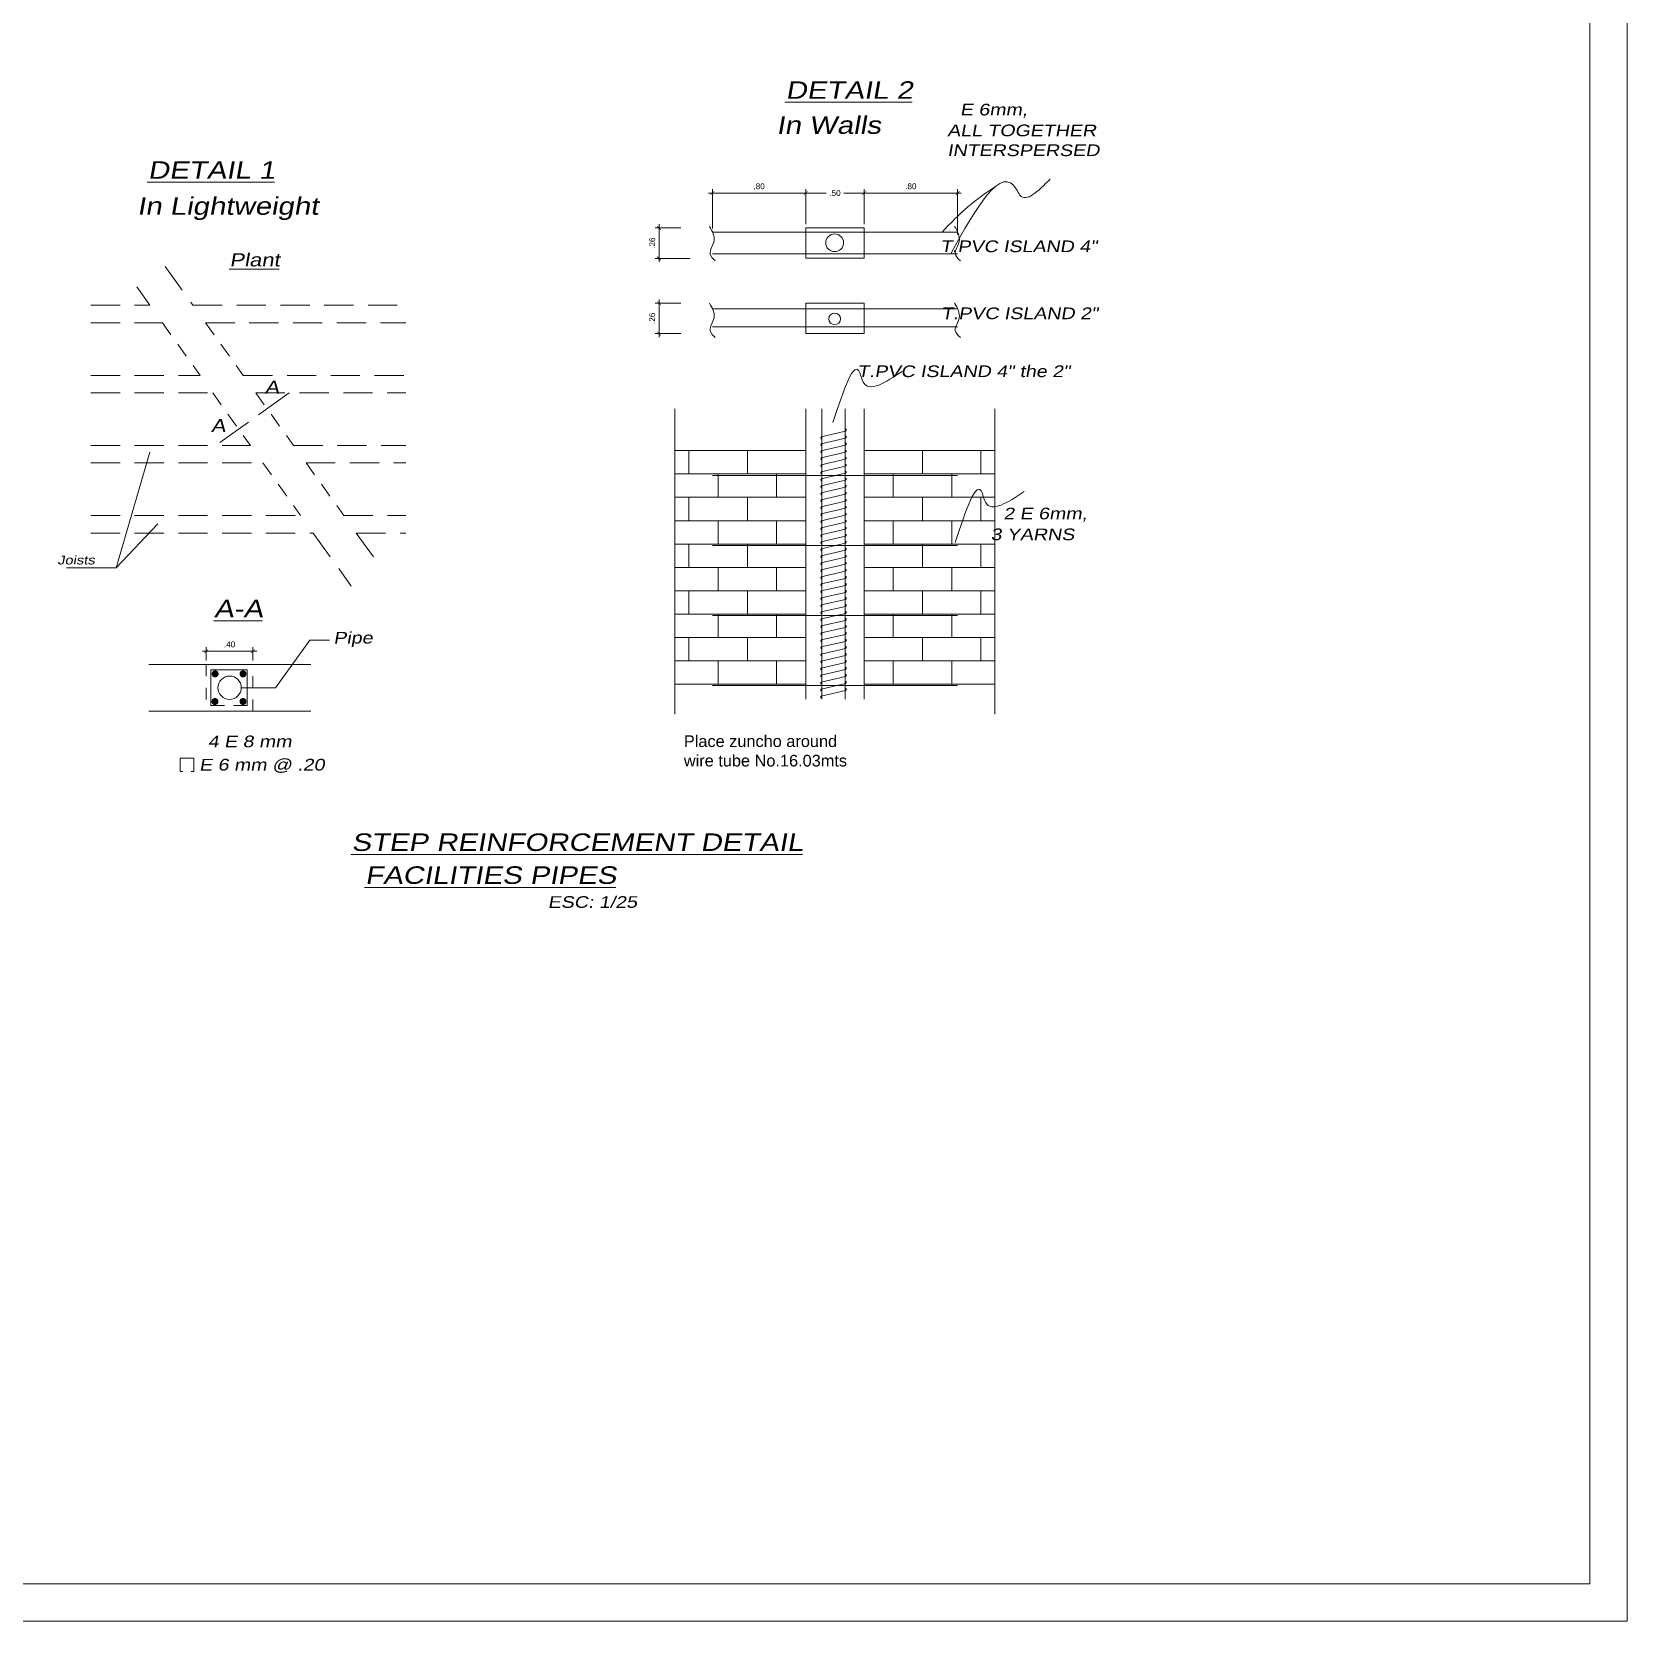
# Model space of a CAD drawing. Header units: millimetres. Extents: x -59 to 123, y 54 to 155.
# Drawn here: x 109.42 to 123.08, y 94.92 to 108.53 of the extents above; entities that cross this region are included whole.
import ezdxf
from ezdxf.enums import TextEntityAlignment as Align

# ---------------------------------------------------------------- set-up
doc = ezdxf.new("R2010")
doc.units = ezdxf.units.MM
doc.linetypes.add('CONTINUA', pattern=[0])
doc.linetypes.add('DASHED2', pattern=[0.375, 0.25, -0.125])
doc.layers.get('0').update_dxf_attribs({"lineweight": 9})
doc.layers.get('Defpoints').update_dxf_attribs({"lineweight": 0})
for name, color, linetype, lineweight in [('ACERO', 150, 'CONTINUA', 40), ('COTAS', 8, 'Continuous', 5), ('DET-CORTE', 86, 'Continuous', 50), ('PLUMA 1', 1, 'Continuous', 9), ('PLUMA 2 NUEVA', 7, 'Continuous', 25), ('TEXTURA -01', 252, 'Continuous', 9), ('VIGAS', 2, 'Continuous', 25)]:
    doc.layers.add(name, color=color, linetype=linetype, lineweight=lineweight)
doc.layers.add('TEXTO', color=2, linetype='Continuous')
doc.styles.add('ARIAL', font='arial.ttf')
doc.dimstyles.new('C Planta 2mm', dxfattribs={"dimscale": 0, "dimtxt": 2, "dimasz": 1.3, "dimexe": 1.3, "dimexo": 1.3, "dimgap": 1.3, "dimtad": 1, "dimzin": 4, "dimdsep": 46, "dimtxsty": 'ARIAL', "dimblk": 'ARCHTICK', "dimcen": 0.09, "dimdle": 1.3, "dimclrd": 256, "dimclre": 256, "dimclrt": 256, "dimaunit": 1, "dimadec": 3, "dimazin": 0, "dimtfac": 1, "dimtix": 1, "dimtmove": 2, "dimatfit": 3, "dimldrblk": 'NONE', "dimfxl": 0.18, "dimtolj": 1, "dimtzin": 0, "dimlwd": 5, "dimlwe": 5, "dimarcsym": 2})

# ---------------------------------------------------------------- blocks, each defined once
blk = doc.blocks.new('_ArchTick')
at = {"color": 0, "linetype": 'ByBlock', "const_width": 0.15}
blk.add_lwpolyline([(-0.5, -0.5), (0.5, 0.5)], dxfattribs=at)
blk = doc.blocks.new('*D1139')
at = {"layer": 'COTAS', "linetype": 'Continuous', "lineweight": 5, "transparency": 16777216}
for p, q in [((116.081, 107.15), (115.216, 107.15)), ((115.249, 106.847), (115.249, 107.183)), ((116.049, 106.884), (116.049, 107.183))]:
    blk.add_line(p, q, dxfattribs=at)
at = {"layer": 'Defpoints', "color": 0, "transparency": 16777216}
for p in [(115.249, 107.15), (116.049, 106.851), (115.249, 106.814)]:
    blk.add_point(p, dxfattribs=at)
at = {"layer": 'COTAS', "lineweight": 5, "transparency": 16777216, "xscale": 0.03249999975703585, "yscale": 0.03249999975703585, "zscale": 0.03249999975703585, "rotation": 180}
blk.add_blockref('_ArchTick', (115.249, 107.15), dxfattribs=at)
at = {"layer": 'COTAS', "lineweight": 5, "transparency": 16777216, "xscale": 0.03249999975703585, "yscale": 0.03249999975703585, "zscale": 0.03249999975703585}
blk.add_blockref('_ArchTick', (116.049, 107.15), dxfattribs=at)
at = {"layer": 'COTAS', "lineweight": 5, "transparency": 16777216, "insert": (115.649, 107.208), "char_height": 0.05, "attachment_point": 5, "style": 'ARIAL'}
blk.add_mtext('\\A1;.80', dxfattribs=at)
blk = doc.blocks.new('_None')
blk = doc.blocks.new('*D890')
at = {"layer": 'COTAS', "linetype": 'Continuous', "lineweight": 5, "transparency": 16777216}
for p, q in [((116.516, 107.15), (117.381, 107.15)), ((116.549, 106.884), (116.549, 107.183)), ((117.349, 106.796), (117.349, 107.183))]:
    blk.add_line(p, q, dxfattribs=at)
at = {"layer": 'Defpoints', "color": 0, "transparency": 16777216}
for p in [(117.349, 107.15), (116.549, 106.851), (117.349, 106.763)]:
    blk.add_point(p, dxfattribs=at)
at = {"layer": 'COTAS', "lineweight": 5, "transparency": 16777216, "xscale": 0.03249999975703585, "yscale": 0.03249999975703585, "zscale": 0.03249999975703585, "rotation": 180}
blk.add_blockref('_ArchTick', (116.549, 107.15), dxfattribs=at)
at = {"layer": 'COTAS', "lineweight": 5, "transparency": 16777216, "xscale": 0.03249999975703585, "yscale": 0.03249999975703585, "zscale": 0.03249999975703585}
blk.add_blockref('_ArchTick', (117.349, 107.15), dxfattribs=at)
at = {"layer": 'COTAS', "lineweight": 5, "transparency": 16777216, "insert": (116.949, 107.208), "char_height": 0.05, "attachment_point": 5, "style": 'ARIAL'}
blk.add_mtext('\\A1;.80', dxfattribs=at)
blk = doc.blocks.new('*D891')
at = {"layer": 'COTAS', "linetype": 'Continuous', "lineweight": 5, "transparency": 16777216}
for p, q in [((116.016, 107.15), (116.223, 107.15)), ((116.049, 106.884), (116.049, 107.183)), ((116.581, 107.15), (116.375, 107.15)), ((116.549, 106.884), (116.549, 107.183))]:
    blk.add_line(p, q, dxfattribs=at)
at = {"layer": 'Defpoints', "color": 0, "transparency": 16777216}
for p in [(116.549, 107.15), (116.049, 106.851), (116.549, 106.851)]:
    blk.add_point(p, dxfattribs=at)
at = {"layer": 'COTAS', "lineweight": 5, "transparency": 16777216, "xscale": 0.03249999975703585, "yscale": 0.03249999975703585, "zscale": 0.03249999975703585, "rotation": 180}
blk.add_blockref('_ArchTick', (116.049, 107.15), dxfattribs=at)
at = {"layer": 'COTAS', "lineweight": 5, "transparency": 16777216, "xscale": 0.03249999975703585, "yscale": 0.03249999975703585, "zscale": 0.03249999975703585}
blk.add_blockref('_ArchTick', (116.549, 107.15), dxfattribs=at)
at = {"layer": 'COTAS', "lineweight": 5, "transparency": 16777216, "insert": (116.299, 107.15), "char_height": 0.05, "attachment_point": 5, "style": 'ARIAL'}
blk.add_mtext('\\A1;.50', dxfattribs=at)
blk = doc.blocks.new('*D892')
at = {"layer": 'COTAS', "linetype": 'Continuous', "lineweight": 5, "transparency": 16777216}
for p, q in [((114.978, 106.851), (114.759, 106.851)), ((114.792, 106.884), (114.792, 106.559)), ((115.06, 106.591), (114.759, 106.591))]:
    blk.add_line(p, q, dxfattribs=at)
at = {"layer": 'Defpoints', "color": 0, "transparency": 16777216}
for p in [(115.01, 106.851), (114.792, 106.591), (115.093, 106.591)]:
    blk.add_point(p, dxfattribs=at)
at = {"layer": 'COTAS', "lineweight": 5, "transparency": 16777216, "xscale": 0.03249999975703585, "yscale": 0.03249999975703585, "zscale": 0.03249999975703585}
for p, rotation in [((114.792, 106.851), 90), ((114.792, 106.591), 270)]:
    blk.add_blockref('_ArchTick', p, dxfattribs=dict(at, rotation=rotation))
at = {"layer": 'COTAS', "lineweight": 5, "transparency": 16777216, "insert": (114.734, 106.721), "char_height": 0.05, "attachment_point": 5, "rotation": 90, "style": 'ARIAL'}
blk.add_mtext('\\A1;.26', dxfattribs=at)
blk = doc.blocks.new('*D893')
at = {"layer": 'COTAS', "linetype": 'Continuous', "lineweight": 5, "transparency": 16777216}
for p, q in [((114.978, 106.207), (114.759, 106.207)), ((114.792, 106.24), (114.792, 105.915)), ((114.978, 105.947), (114.759, 105.947))]:
    blk.add_line(p, q, dxfattribs=at)
at = {"layer": 'Defpoints', "color": 0, "transparency": 16777216}
for p in [(115.01, 106.207), (114.792, 105.947), (115.01, 105.947)]:
    blk.add_point(p, dxfattribs=at)
at = {"layer": 'COTAS', "lineweight": 5, "transparency": 16777216, "xscale": 0.03249999975703585, "yscale": 0.03249999975703585, "zscale": 0.03249999975703585}
for p, rotation in [((114.792, 106.207), 90), ((114.792, 105.947), 270)]:
    blk.add_blockref('_ArchTick', p, dxfattribs=dict(at, rotation=rotation))
at = {"layer": 'COTAS', "lineweight": 5, "transparency": 16777216, "insert": (114.734, 106.077), "char_height": 0.05, "attachment_point": 5, "rotation": 90, "style": 'ARIAL'}
blk.add_mtext('\\A1;.26', dxfattribs=at)
blk = doc.blocks.new('*D894')
at = {"layer": 'COTAS', "linetype": 'Continuous', "lineweight": 5, "transparency": 16777216}
for p, q in [((111.347, 103.227), (110.882, 103.227)), ((110.914, 103.146), (110.914, 103.26)), ((111.314, 103.146), (111.314, 103.26))]:
    blk.add_line(p, q, dxfattribs=at)
at = {"layer": 'Defpoints', "color": 0, "transparency": 16777216}
for p in [(110.914, 103.227), (110.914, 103.114), (111.314, 103.114)]:
    blk.add_point(p, dxfattribs=at)
at = {"layer": 'COTAS', "lineweight": 5, "transparency": 16777216, "xscale": 0.03249999975703585, "yscale": 0.03249999975703585, "zscale": 0.03249999975703585, "rotation": 180}
blk.add_blockref('_ArchTick', (110.914, 103.227), dxfattribs=at)
at = {"layer": 'COTAS', "lineweight": 5, "transparency": 16777216, "xscale": 0.03249999975703585, "yscale": 0.03249999975703585, "zscale": 0.03249999975703585}
blk.add_blockref('_ArchTick', (111.314, 103.227), dxfattribs=at)
at = {"layer": 'COTAS', "lineweight": 5, "transparency": 16777216, "insert": (111.114, 103.285), "char_height": 0.05, "attachment_point": 5, "style": 'ARIAL'}
blk.add_mtext('\\A1;.40', dxfattribs=at)

msp = doc.modelspace()

# ---------------------------------------------------------------- linework, layer by layer
at = {"layer": 'ACERO', "lineweight": 5}
for p, q in [((116.1876, 105.302), (116.1876, 102.8147)), ((116.3876, 105.302), (116.3876, 102.8147)), ((115.2488, 104.7324), (117.3488, 104.7324)), ((115.2488, 104.1324), (117.3488, 104.1324)), ((115.2488, 103.5324), (117.3488, 103.5324)), ((115.2488, 102.9324), (117.3488, 102.9324))]:
    msp.add_line(p, q, dxfattribs=at)
at = {"layer": 'ACERO', "lineweight": 5, "const_width": 0.03}
for points in [[(110.9749, 103.0324, -1), (111.0049, 103.0324, -1)], [(111.2139, 103.0324, -1), (111.2439, 103.0324, -1)], [(110.9735, 102.7958, -1), (111.0035, 102.7958, -1)], [(111.2139, 102.7958, -1), (111.2439, 102.7958, -1)]]:
    msp.add_lwpolyline(points, format="xyb", close=True, dxfattribs=at)
at = {"layer": 'ACERO', "lineweight": 5}
for centre, radius in [((116.2962, 106.7245), 0.0761), ((116.2962, 106.0723), 0.05)]:
    msp.add_circle(centre, radius, dxfattribs=at)
at = {"layer": 'COTAS', "lineweight": 5}
for p, q in [((111.3616, 105.2505), (111.6243, 105.439)), ((111.0316, 105.0137), (111.276, 105.1891))]:
    msp.add_line(p, q, dxfattribs=at)
at = {"layer": 'COTAS', "color": 1, "lineweight": 5}
for p, q in [((110.142, 103.9402), (110.4304, 104.9323)), ((110.142, 103.9402), (110.4992, 104.3189)), ((109.7182, 103.9402), (110.142, 103.9402)), ((111.5058, 102.9138), (111.8016, 103.3214)), ((111.8016, 103.3214), (111.9699, 103.3214)), ((111.2143, 102.9138), (111.5058, 102.9138))]:
    msp.add_line(p, q, dxfattribs=at)
at = {"layer": 'COTAS', "color": 3, "lineweight": 5}
msp.add_lwpolyline([(110.786, 102.1968), (110.8081, 102.1968), (110.8081, 102.3111), (110.6908, 102.3111), (110.6908, 102.1968), (110.7121, 102.1968)], dxfattribs=at)
at = {"layer": 'COTAS', "color": 1, "lineweight": 5}
msp.add_circle((111.1144, 102.914), 0.1, dxfattribs=at)
at = {"layer": 'Defpoints', "lineweight": 5, "ltscale": 0.5}
msp.add_lwpolyline([(78.8336, 94.9209), (123.0836, 94.9209), (123.0836, 124.7036), (78.8336, 124.7036)], close=True, dxfattribs=at)
at = {"layer": 'DET-CORTE', "lineweight": 5, "ltscale": 0.5}
msp.add_lwpolyline([(79.1516, 95.2389), (122.7657, 95.2389), (122.7657, 124.3856), (79.1516, 124.3856)], close=True, dxfattribs=at)
at = {"layer": 'PLUMA 1', "lineweight": 5, "ltscale": 0.01}
for points in [[(115.2731, 106.5703), (115.2299, 106.6309), (115.2631, 106.7373), (115.2242, 106.864)], [(117.3731, 106.5703), (117.3299, 106.6309), (117.3631, 106.7373), (117.3242, 106.864)], [(115.2731, 105.9136), (115.2299, 105.9742), (115.2631, 106.0805), (115.2242, 106.2072)], [(117.3731, 105.9136), (117.3299, 105.9742), (117.3631, 106.0805), (117.3242, 106.2072)]]:
    msp.add_spline(points, degree=3, dxfattribs=at)
at = {"layer": 'PLUMA 2 NUEVA', "linetype": 'Continuous', "lineweight": 5}
for p, q in [((115.2488, 106.8144), (117.3488, 106.8144)), ((117.3488, 106.6309), (115.2488, 106.6309)), ((115.2488, 106.1576), (117.3488, 106.1576)), ((117.3488, 106.0034), (115.2488, 106.0034))]:
    msp.add_line(p, q, dxfattribs=at)
at = {"layer": 'PLUMA 2 NUEVA', "lineweight": 5}
for p, q in [((114.9285, 105.302), (114.9285, 102.6865)), ((117.669, 105.302), (117.669, 102.6865)), ((111.8085, 103.114), (110.4221, 103.114)), ((110.4221, 102.714), (111.8085, 102.714))]:
    msp.add_line(p, q, dxfattribs=at)
for points in [[(116.0488, 106.5914), (116.0488, 106.8514), (116.5488, 106.8514), (116.5488, 106.5914), (116.5488, 106.5914), (116.5488, 106.5914), (116.0488, 106.5914)], [(116.0488, 105.9474), (116.0488, 106.2074), (116.5488, 106.2074), (116.5488, 105.9474), (116.5488, 105.9474), (116.5488, 105.9474), (116.0488, 105.9474)]]:
    msp.add_lwpolyline(points, dxfattribs=at)
at = {"layer": 'PLUMA 2 NUEVA', "linetype": 'Continuous', "lineweight": 5}
msp.add_lwpolyline([(111.0691, 102.7604), (110.9538, 102.7604), (110.9538, 103.0659), (111.2658, 103.0659), (111.2658, 102.7604), (111.1472, 102.7604)], dxfattribs=at)
at = {"layer": 'PLUMA 2 NUEVA', "lineweight": 5}
msp.add_arc((118.8267, 105.4036), 2.1401, 122.21229, 138.76209, dxfattribs=at)
for points in [[(117.2903, 106.6309), (117.8547, 107.181), (117.8832, 107.1324), (118.141, 107.2693)], [(116.281, 105.1852), (116.5125, 105.61), (116.5411, 105.5308), (116.8733, 105.6216)], [(117.3283, 104.1569), (117.5598, 104.5817), (117.5884, 104.5024), (117.9206, 104.5933)]]:
    msp.add_spline(points, degree=3, dxfattribs=at)
at = {"layer": 'TEXTURA -01', "lineweight": 5}
for p, q in [((116.3881, 105.1108), (116.1819, 105.0628)), ((114.9285, 104.9446), (116.0488, 104.9446)), ((115.0488, 104.9446), (115.0488, 104.7446)), ((115.5488, 104.9446), (115.5488, 104.7446)), ((116.3881, 105.0508), (116.1819, 105.0028)), ((116.3881, 104.9908), (116.1819, 104.9428)), ((116.3881, 104.9308), (116.1819, 104.8828)), ((117.669, 104.9446), (116.5488, 104.9446)), ((117.0488, 104.9446), (117.0488, 104.7446)), ((117.5488, 104.9446), (117.5488, 104.7446)), ((116.3881, 104.8708), (116.1819, 104.8228)), ((116.3881, 104.8108), (116.1819, 104.7628)), ((114.9285, 104.7446), (116.0488, 104.7446)), ((115.2988, 104.7446), (115.2988, 104.5446)), ((115.7988, 104.7446), (115.7988, 104.5446)), ((116.3881, 104.7508), (116.1819, 104.7028)), ((116.3881, 104.6908), (116.1819, 104.6428)), ((117.669, 104.7446), (116.5488, 104.7446)), ((116.7988, 104.7446), (116.7988, 104.5446)), ((117.2988, 104.7446), (117.2988, 104.5446)), ((114.9285, 104.5446), (116.0488, 104.5446)), ((115.0488, 104.5446), (115.0488, 104.3446)), ((115.5488, 104.5446), (115.5488, 104.3446)), ((116.3881, 104.6308), (116.1819, 104.5828)), ((116.3881, 104.5708), (116.1819, 104.5228)), ((117.669, 104.5446), (116.5488, 104.5446)), ((117.0488, 104.5446), (117.0488, 104.3446)), ((117.5488, 104.5446), (117.5488, 104.3446)), ((116.3881, 104.5108), (116.1819, 104.4628)), ((116.3881, 104.4508), (116.1819, 104.4028)), ((116.3881, 104.3908), (116.1819, 104.3428)), ((114.9285, 104.3446), (116.0488, 104.3446)), ((115.2988, 104.3446), (115.2988, 104.1446)), ((115.7988, 104.3446), (115.7988, 104.1446)), ((116.3881, 104.3308), (116.1819, 104.2828)), ((116.3881, 104.2708), (116.1819, 104.2228)), ((117.669, 104.3446), (116.5488, 104.3446)), ((116.7988, 104.3446), (116.7988, 104.1446)), ((117.2988, 104.3446), (117.2988, 104.1446)), ((114.9285, 104.1446), (116.0488, 104.1446)), ((115.0488, 104.1446), (115.0488, 103.9446)), ((115.5488, 104.1446), (115.5488, 103.9446)), ((116.3881, 104.2108), (116.1819, 104.1628)), ((116.3881, 104.1508), (116.1819, 104.1028)), ((117.669, 104.1446), (116.5488, 104.1446)), ((117.0488, 104.1446), (117.0488, 103.9446)), ((117.5488, 104.1446), (117.5488, 103.9446)), ((116.3881, 104.0908), (116.1819, 104.0428)), ((116.3881, 104.0308), (116.1819, 103.9828)), ((114.9285, 103.9446), (116.0488, 103.9446)), ((115.2988, 103.9446), (115.2988, 103.7446)), ((115.7988, 103.9446), (115.7988, 103.7446)), ((116.3881, 103.9708), (116.1819, 103.9228)), ((116.3881, 103.9108), (116.1819, 103.8628)), ((116.3881, 103.8508), (116.1819, 103.8028)), ((117.669, 103.9446), (116.5488, 103.9446)), ((116.7988, 103.9446), (116.7988, 103.7446)), ((117.2988, 103.9446), (117.2988, 103.7446)), ((114.9285, 103.7446), (116.0488, 103.7446)), ((115.0488, 103.7446), (115.0488, 103.5446)), ((115.5488, 103.7446), (115.5488, 103.5446)), ((116.3881, 103.7908), (116.1819, 103.7428)), ((116.3881, 103.7308), (116.1819, 103.6828)), ((117.669, 103.7446), (116.5488, 103.7446)), ((117.0488, 103.7446), (117.0488, 103.5446)), ((117.5488, 103.7446), (117.5488, 103.5446)), ((116.3881, 103.6708), (116.1819, 103.6228)), ((116.3881, 103.6108), (116.1819, 103.5628)), ((114.9285, 103.5446), (116.0488, 103.5446)), ((115.2988, 103.5446), (115.2988, 103.3446)), ((115.7988, 103.5446), (115.7988, 103.3446)), ((116.3881, 103.5508), (116.1819, 103.5028)), ((116.3881, 103.4908), (116.1819, 103.4428)), ((116.3881, 103.4308), (116.1819, 103.3828)), ((117.669, 103.5446), (116.5488, 103.5446)), ((116.7988, 103.5446), (116.7988, 103.3446)), ((117.2988, 103.5446), (117.2988, 103.3446)), ((114.9285, 103.3446), (116.0488, 103.3446)), ((115.0488, 103.3446), (115.0488, 103.1446)), ((115.5488, 103.3446), (115.5488, 103.1446)), ((116.3881, 103.3708), (116.1819, 103.3228)), ((116.3881, 103.3108), (116.1819, 103.2628)), ((117.669, 103.3446), (116.5488, 103.3446)), ((117.0488, 103.3446), (117.0488, 103.1446)), ((117.5488, 103.3446), (117.5488, 103.1446)), ((116.3881, 103.2508), (116.1819, 103.2028)), ((116.3881, 103.1908), (116.1819, 103.1428)), ((114.9285, 103.1446), (116.0488, 103.1446)), ((115.2988, 103.1446), (115.2988, 102.9446)), ((115.7988, 103.1446), (115.7988, 102.9446)), ((116.3881, 103.1308), (116.1819, 103.0828)), ((116.3881, 103.0708), (116.1819, 103.0228)), ((117.669, 103.1446), (116.5488, 103.1446)), ((116.7988, 103.1446), (116.7988, 102.9446)), ((117.2988, 103.1446), (117.2988, 102.9446)), ((114.9285, 102.9446), (116.0488, 102.9446)), ((116.3881, 103.0108), (116.1819, 102.9628)), ((116.3881, 102.9508), (116.1819, 102.9028)), ((116.3881, 102.8908), (116.1819, 102.8428)), ((116.5488, 102.9446), (117.669, 102.9446))]:
    msp.add_line(p, q, dxfattribs=at)
for centre, radius, start, end in [((116.3864, 105.1203), 0.00966, 279.87717, 80.12283), ((116.3864, 105.0603), 0.00966, 279.87717, 80.12283), ((116.1872, 105.0545), 0.00992, 122.73074, 272.33908), ((116.1872, 104.9945), 0.00992, 122.73074, 272.33908), ((116.1872, 104.9345), 0.00992, 122.73074, 272.33908), ((116.3864, 105.0003), 0.00966, 279.87717, 80.12283), ((116.3864, 104.9403), 0.00966, 279.87717, 80.12283), ((116.1872, 104.8745), 0.00992, 122.73074, 272.33908), ((116.1872, 104.8145), 0.00992, 122.73074, 272.33908), ((116.3864, 104.8803), 0.00966, 279.87717, 80.12283), ((116.3864, 104.8203), 0.00966, 279.87717, 80.12283), ((116.1872, 104.7545), 0.00992, 122.73074, 272.33908), ((116.1872, 104.6945), 0.00992, 122.73074, 272.33908), ((116.3864, 104.7603), 0.00966, 279.87717, 80.12283), ((116.3864, 104.7003), 0.00966, 279.87717, 80.12283), ((116.1872, 104.6345), 0.00992, 122.73074, 272.33908), ((116.1872, 104.5745), 0.00992, 122.73074, 272.33908), ((116.1872, 104.5145), 0.00992, 122.73074, 272.33908), ((116.3864, 104.6403), 0.00966, 279.87717, 80.12283), ((116.3864, 104.5803), 0.00966, 279.87717, 80.12283), ((116.3864, 104.5203), 0.00966, 279.87717, 80.12283), ((116.1872, 104.4545), 0.00992, 122.73074, 272.33908), ((116.1872, 104.3945), 0.00992, 122.73074, 272.33908), ((116.3864, 104.4603), 0.00966, 279.87717, 80.12283), ((116.3864, 104.4003), 0.00966, 279.87717, 80.12283), ((116.1872, 104.3345), 0.00992, 122.73074, 272.33908), ((116.1872, 104.2745), 0.00992, 122.73074, 272.33908), ((116.3864, 104.3403), 0.00966, 279.87717, 80.12283), ((116.3864, 104.2803), 0.00966, 279.87717, 80.12283), ((116.1872, 104.2145), 0.00992, 122.73074, 272.33908), ((116.1872, 104.1545), 0.00992, 122.73074, 272.33908), ((116.3864, 104.2203), 0.00966, 279.87717, 80.12283), ((116.3864, 104.1603), 0.00966, 279.87717, 80.12283), ((116.1872, 104.0945), 0.00992, 122.73074, 272.33908), ((116.1872, 104.0345), 0.00992, 122.73074, 272.33908), ((116.1872, 103.9745), 0.00992, 122.73074, 272.33908), ((116.3864, 104.1003), 0.00966, 279.87717, 80.12283), ((116.3864, 104.0403), 0.00966, 279.87717, 80.12283), ((116.3864, 103.9803), 0.00966, 279.87717, 80.12283), ((116.1872, 103.9145), 0.00992, 122.73074, 272.33908), ((116.1872, 103.8545), 0.00992, 122.73074, 272.33908), ((116.3864, 103.9203), 0.00966, 279.87717, 80.12283), ((116.3864, 103.8603), 0.00966, 279.87717, 80.12283), ((116.1872, 103.7945), 0.00992, 122.73074, 272.33908), ((116.1872, 103.7345), 0.00992, 122.73074, 272.33908), ((116.3864, 103.8003), 0.00966, 279.87717, 80.12283), ((116.3864, 103.7403), 0.00966, 279.87717, 80.12283), ((116.1872, 103.6745), 0.00992, 122.73074, 272.33908), ((116.1872, 103.6145), 0.00992, 122.73074, 272.33908), ((116.3864, 103.6803), 0.00966, 279.87717, 80.12283), ((116.3864, 103.6203), 0.00966, 279.87717, 80.12283), ((116.3864, 103.5603), 0.00966, 279.87717, 80.12283), ((116.1872, 103.5545), 0.00992, 122.73074, 272.33908), ((116.1872, 103.4945), 0.00992, 122.73074, 272.33908), ((116.1872, 103.4345), 0.00992, 122.73074, 272.33908), ((116.3864, 103.5003), 0.00966, 279.87717, 80.12283), ((116.3864, 103.4403), 0.00966, 279.87717, 80.12283), ((116.1872, 103.3745), 0.00992, 122.73074, 272.33908), ((116.1872, 103.3145), 0.00992, 122.73074, 272.33908), ((116.3864, 103.3803), 0.00966, 279.87717, 80.12283), ((116.3864, 103.3203), 0.00966, 279.87717, 80.12283), ((116.1872, 103.2545), 0.00992, 122.73074, 272.33908), ((116.1872, 103.1945), 0.00992, 122.73074, 272.33908), ((116.3864, 103.2603), 0.00966, 279.87717, 80.12283), ((116.3864, 103.2003), 0.00966, 279.87717, 80.12283), ((116.1872, 103.1345), 0.00992, 122.73074, 272.33908), ((116.1872, 103.0745), 0.00992, 122.73074, 272.33908), ((116.1872, 103.0145), 0.00992, 122.73074, 272.33908), ((116.3864, 103.1403), 0.00966, 279.87717, 80.12283), ((116.3864, 103.0803), 0.00966, 279.87717, 80.12283), ((116.3864, 103.0203), 0.00966, 279.87717, 80.12283), ((116.1872, 102.9545), 0.00992, 122.73074, 272.33908), ((116.1872, 102.8945), 0.00992, 122.73074, 272.33908), ((116.3864, 102.9603), 0.00966, 279.87717, 80.12283), ((116.3864, 102.9003), 0.00966, 279.87717, 80.12283), ((116.1872, 102.8345), 0.00992, 122.73074, 272.33908)]:
    msp.add_arc(centre, radius, start, end, dxfattribs=at)
at = {"layer": 'VIGAS', "linetype": 'DASHED2', "lineweight": 5}
for p, q in [((110.5622, 106.5207), (110.8002, 106.189)), ((110.3185, 106.3458), (110.4309, 106.189)), ((109.9256, 106.189), (110.4309, 106.189)), ((110.8002, 106.189), (112.6237, 106.189)), ((109.9256, 106.039), (110.5386, 106.039)), ((110.9078, 106.039), (112.6237, 106.039)), ((109.9256, 105.589), (110.8615, 105.589)), ((111.2307, 105.589), (112.6237, 105.589)), ((109.9256, 105.439), (110.9691, 105.439)), ((111.3384, 105.439), (112.6237, 105.439)), ((109.9256, 104.989), (111.292, 104.989)), ((111.6613, 104.989), (112.6237, 104.989)), ((109.9256, 104.839), (111.3996, 104.839)), ((111.7689, 104.839), (112.6237, 104.839)), ((109.9256, 104.389), (111.7226, 104.389)), ((112.0918, 104.389), (112.6237, 104.389)), ((109.9256, 104.239), (111.8302, 104.239)), ((111.8302, 104.239), (112.1566, 103.7841)), ((112.1994, 104.239), (112.6237, 104.239)), ((112.1994, 104.239), (112.4004, 103.959))]:
    msp.add_line(p, q, dxfattribs=at)
at = {"layer": 'VIGAS', "linetype": 'DASHED2', "lineweight": 5, "ltscale": 0.5}
for p, q in [((110.5386, 106.039), (110.8615, 105.589)), ((110.9078, 106.039), (111.2307, 105.589)), ((110.9691, 105.439), (111.292, 104.989)), ((111.3384, 105.439), (111.6613, 104.989)), ((111.3996, 104.839), (111.7226, 104.389)), ((111.7689, 104.839), (112.0918, 104.389))]:
    msp.add_line(p, q, dxfattribs=at)
at = {"layer": 'VIGAS', "lineweight": 5}
for p, q in [((116.0488, 105.302), (116.0488, 102.8147)), ((116.5488, 105.302), (116.5488, 102.8147))]:
    msp.add_line(p, q, dxfattribs=at)
at = {"layer": 'VIGAS', "linetype": 'DASHED2', "lineweight": 5, "ltscale": 0.2}
for p, q in [((110.9144, 103.114), (110.9144, 102.714)), ((111.3144, 102.714), (111.3144, 103.114))]:
    msp.add_line(p, q, dxfattribs=at)

# ---------------------------------------------------------------- texts
at = {"layer": 'COTAS', "color": 7, "lineweight": 5, "insert": (115.0049, 102.2382), "char_height": 0.1, "attachment_point": 7, "style": 'ARIAL'}
msp.add_mtext('Place zuncho around\\Pwire tube No.16.03mts', dxfattribs=at)
at = {"layer": 'TEXTO', "lineweight": 5, "style": 'ARIAL', "oblique": 10, "width": 1.2}
for s, height, p in [('%%UDETAIL 2', 0.15, (116.4212, 107.9573)), ('T.PVC ISLAND 4"', 0.1, (117.8725, 106.6441)), ('T.PVC ISLAND 2"', 0.1, (117.8795, 106.0702)), ('T.PVC ISLAND 4" the 2"', 0.1, (117.4009, 105.5741))]:
    msp.add_text(s, height=height, dxfattribs=at).set_placement(p, align=Align.CENTER)
for s, height, p in [('In Walls', 0.15, (115.7975, 107.6574)), ('E 6mm,', 0.1, (117.3701, 107.8152)), ('ALL TOGETHER', 0.1, (117.2608, 107.6366)), ('INTERSPERSED', 0.1, (117.2608, 107.4666)), ('%%uDETAIL 1', 0.15, (110.4145, 107.2727)), ('In Lightweight', 0.15, (110.3217, 106.9642)), ('%%UPlant', 0.1125, (111.1136, 106.5221)), ('A', 0.1125, (111.4135, 105.4324)), ('A', 0.1125, (110.9538, 105.1026)), ('2 E 6mm,', 0.1, (117.7419, 104.356)), ('3 YARNS', 0.1, (117.6326, 104.1774)), ('Joists', 0.075, (109.6389, 103.9698)), ('%%uA-A', 0.15, (110.9804, 103.5172)), ('Pipe', 0.1, (112.0038, 103.2924)), ('4 E 8 mm', 0.1, (110.9279, 102.4043)), ('E 6 mm @ .20', 0.1, (110.8538, 102.2049))]:
    msp.add_text(s, height=height, dxfattribs=at).set_placement(p)
at = {"layer": 'TEXTO', "lineweight": 5, "ltscale": 2, "style": 'ARIAL', "oblique": 10, "width": 1.2}
for s, height, p in [('%%uSTEP REINFORCEMENT DETAIL', 0.15, (112.1576, 101.5162)), ('%%uFACILITIES PIPES', 0.15, (112.2745, 101.2343)), ('ESC: 1/25', 0.1, (113.8399, 101.0289))]:
    msp.add_text(s, height=height, dxfattribs=at).set_placement(p)

# ---------------------------------------------------------------- dimensions: what is measured, and where the dimension line sits
at = {"layer": 'COTAS', "lineweight": 5}
for base, p1, p2, angle, picture, middle in [((115.2488, 107.1501), (116.0488, 106.8514), (115.2488, 106.8144), 180, '*D1139', (115.6488, 107.2081)), ((114.7917, 106.5914), (115.0102, 106.8514), (115.0926, 106.5914), 90, '*D892', (114.7337, 106.7214)), ((114.7917, 105.9474), (115.0102, 106.2074), (115.0102, 105.9474), 90, '*D893', (114.7337, 106.0774))]:
    dim = msp.add_linear_dim(base=base, p1=p1, p2=p2, angle=angle, dimstyle='C Planta 2mm', override={"dimscale": 0.025}, dxfattribs=at)
    dim.commit()
    dim.dimension.update_dxf_attribs({"geometry": picture, "text_midpoint": middle})
dim = msp.add_linear_dim(base=(116.5488, 107.1501), p1=(116.0488, 106.8514), p2=(116.5488, 106.8514), angle=180, dimstyle='C Planta 2mm', override={"dimscale": 0.025}, dxfattribs=at)
dim.commit()
dim.dimension.update_dxf_attribs({"geometry": '*D891', "text_midpoint": (116.2988, 107.1501), "dimtype": 160})
for base, p1, p2, picture, middle in [((117.3488, 107.1501), (116.5488, 106.8514), (117.3488, 106.763), '*D890', (116.9488, 107.2081)), ((110.9144, 103.2273), (111.3144, 103.114), (110.9144, 103.114), '*D894', (111.1144, 103.2854))]:
    dim = msp.add_linear_dim(base=base, p1=p1, p2=p2, dimstyle='C Planta 2mm', override={"dimscale": 0.025}, dxfattribs=at)
    dim.commit()
    dim.dimension.update_dxf_attribs({"geometry": picture, "text_midpoint": middle})

doc.saveas('drawing.dxf')
